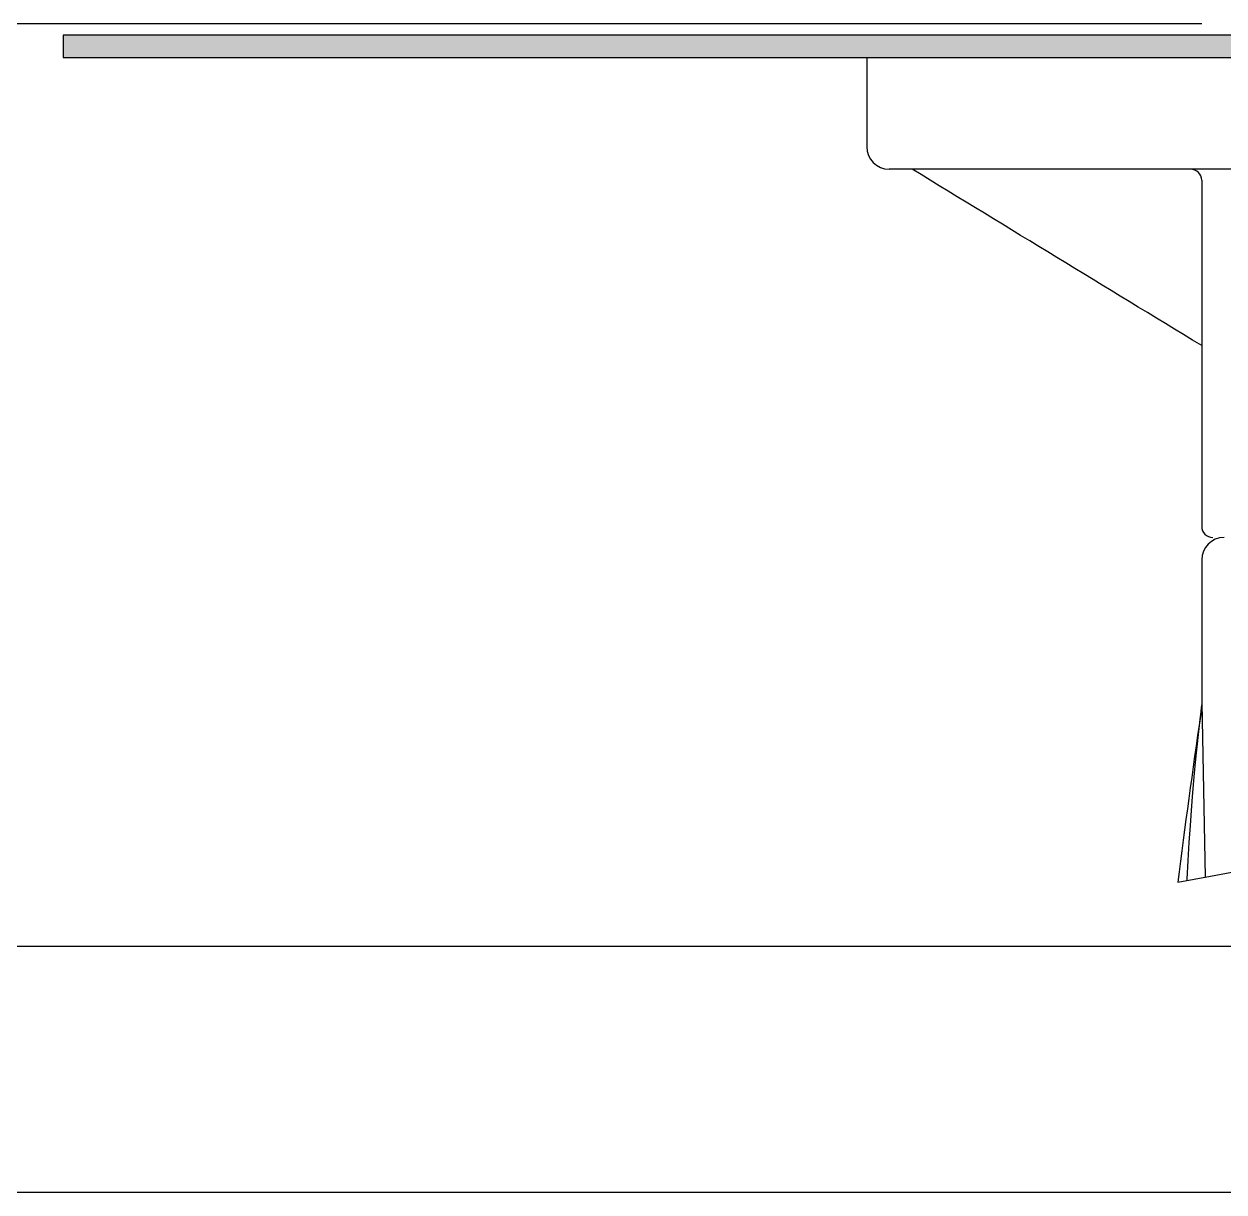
# Model space of a CAD drawing. Extents: x 40217 to 40811, y 11735 to 12155.
# Drawn here: x 40589.1 to 40642.8, y 11735.1 to 11787.4 of the extents above; entities that cross this region are included whole.
import ezdxf

# ---------------------------------------------------------------- set-up
doc = ezdxf.new("R2010")
doc.units = 0
doc.header["$LTSCALE"] = 7
doc.header["$MEASUREMENT"] = 0
doc.layers.get('0').update_dxf_attribs({"color": 2, "linetype": 'CONTINUOUS'})
for name, color, linetype in [('D', 2, 'CONTINUOUS'), ('DIM', 2, 'CONTINUOUS'), ('DWG', 7, 'CONTINUOUS'), ('HT', 3, 'CONTINUOUS')]:
    doc.layers.add(name, color=color, linetype=linetype)

# ---------------------------------------------------------------- blocks, each defined once
blk = doc.blocks.new('BORDER')
blk.add_line((0, 0), (1, 0))

msp = doc.modelspace()

# ---------------------------------------------------------------- hatches: boundary and pattern name
at = {"layer": 'HT'}
h = msp.add_hatch(dxfattribs=at)
h.set_pattern_fill('DOTS', color=256, scale=7, angle=-90)
h.set_pattern_definition([(270, (47563.46813, 47567.6903), (0.4375, -0.21875), [0, -0.4375])])
h.paths.add_polyline_path([(40647.80208, 11786.92771), (40647.80208, 11785.92771), (40590.81687, 11785.92771), (40590.81687, 11786.92771)])
h.paths.add_polyline_path([(40685.80208, 11786.92771), (40685.80208, 11785.92771), (40742.51264, 11785.92771), (40742.51264, 11786.92771)])

# ---------------------------------------------------------------- linework, layer by layer
at = {"color": 4}
msp.add_line((40796.77103, 11746.11559), (40247.77103, 11746.11559), dxfattribs=at)
at = {"layer": 'D'}
msp.add_line((40669.30208, 11786.92768), (40590.81687, 11786.92771), dxfattribs=at)
at = {"layer": 'D', "ltscale": 0.6}
for p, q in [((40590.81687, 11786.92771), (40590.81687, 11785.92771)), ((40590.81687, 11785.92771), (40647.52742, 11785.92771))]:
    msp.add_line(p, q, dxfattribs=at)
at = {"layer": 'DIM'}
msp.add_line((40641.80206, 11787.42814), (40398.80356, 11787.42814), dxfattribs=at)
at = {"layer": 'DIM', "lineweight": 25}
msp.add_line((40641.80206, 11787.42814), (40422.60404, 11787.42814), dxfattribs=at)
at = {"layer": 'DIM'}
msp.add_spline([(40640.73194, 11748.9867), (40664.08819, 11751.11293), (40681.67686, 11748.86951), (40692.58316, 11751.21681)], degree=3, dxfattribs=at)
at = {"layer": 'DWG'}
for p, q in [((40626.80206, 11785.92771), (40626.80206, 11781.92771)), ((40626.80206, 11785.92771), (40706.80206, 11785.92771)), ((40705.80206, 11780.92771), (40627.80206, 11780.92771)), ((40641.80206, 11780.42771), (40641.80206, 11764.92771)), ((40641.80206, 11763.42771), (40641.80206, 11757.01731)), ((40641.78299, 11756.67955), (40641.75919, 11756.51194)), ((40641.79813, 11756.78919), (40641.8037, 11756.93468)), ((40641.80206, 11757.01731), (40641.96102, 11749.21892)), ((40641.75919, 11756.51194), (40641.75731, 11756.50014)), ((40641.75952, 11756.50013), (40641.75737, 11756.50013)), ((40641.75948, 11756.50014), (40641.75919, 11756.51194))]:
    msp.add_line(p, q, dxfattribs=at)
for points in [[(40641.75944, 11756.50014), (40641.78336, 11756.64421), (40641.79813, 11756.78919)], [(40641.80206, 11757.01731), (40641.79729, 11756.84817), (40641.78299, 11756.67955)], [(40641.65637, 11755.60938), (40641.733, 11756.27917), (40641.75952, 11756.50013)], [(40641.14762, 11749.06534), (40641.1509, 11749.12802), (40641.19849, 11749.96243), (40641.24841, 11750.76812), (40641.29898, 11751.52307), (40641.34832, 11752.20869), (40641.39528, 11752.81965), (40641.43991, 11753.36583), (40641.48389, 11753.87355), (40641.52742, 11754.34859), (40641.56967, 11754.78504), (40641.6109, 11755.18878), (40641.65637, 11755.60938)]]:
    msp.add_lwpolyline(points, dxfattribs=at)
for centre, radius, start, end in [((40627.80206, 11781.92771), 1, 180, 270), ((40641.30206, 11780.42771), 0.5, 0, 90), ((40642.30206, 11764.92771), 0.5, 180, 270), ((40642.80206, 11763.42771), 1, 90, 180), ((41032.16817, 11699.39061), 394.5657, 171.6777645, 172.7789369)]:
    msp.add_arc(centre, radius, start, end, dxfattribs=at)
msp.add_open_spline([(40641.80194, 11773.02156), (40637.47682, 11775.65536), (40633.15301, 11778.2913), (40628.82949, 11780.92771)], degree=3, dxfattribs=at)

# ---------------------------------------------------------------- block references
at = {"xscale": 594, "yscale": 420, "zscale": 594}
msp.add_blockref('BORDER', (40216.77103, 11735.11559), dxfattribs=at)

doc.saveas('drawing.dxf')
